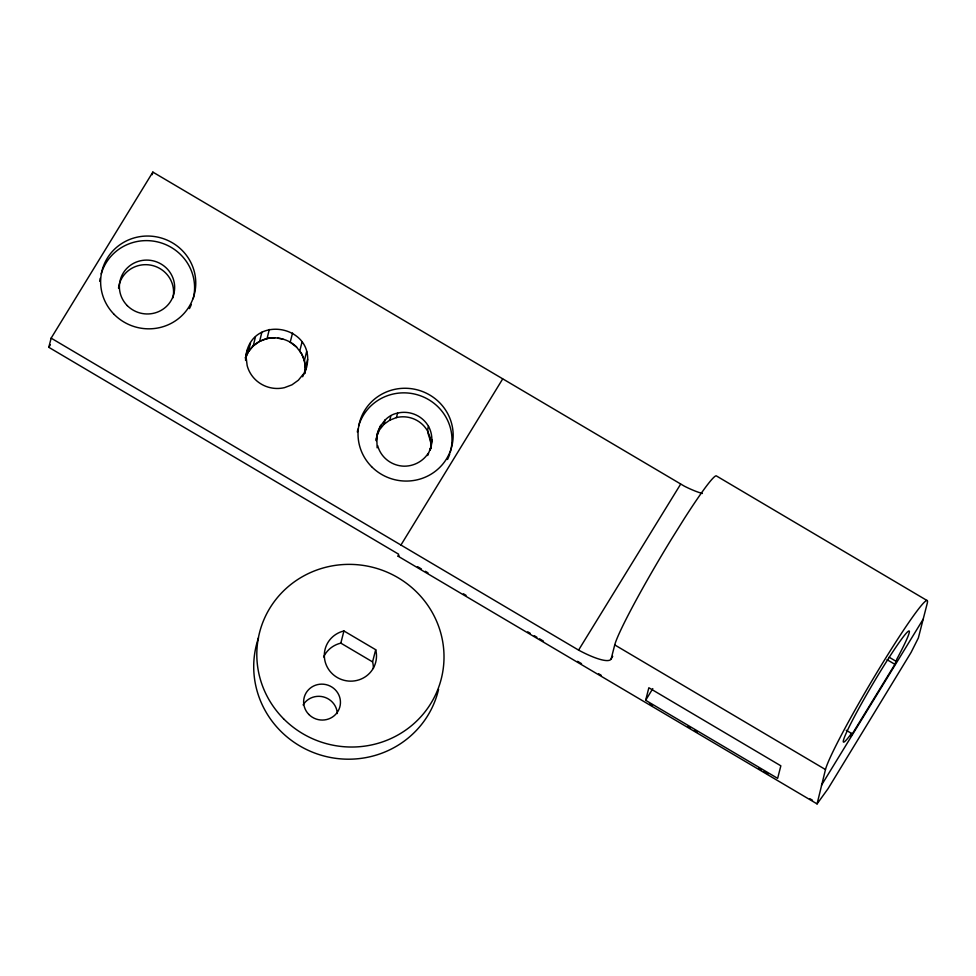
<?xml version="1.0" encoding="UTF-8"?>
<svg xmlns="http://www.w3.org/2000/svg" width="976" height="976" viewBox="0 0 976 976"><rect width="100%" height="100%" fill="white"/><g stroke="black" fill="none" stroke-linecap="round" stroke-linejoin="round"><path stroke-width="1.46" d="M245.574 360.412C247.001 310.758 321.25 325.02 305.5 370.904M304.61 373.527L307.599 359.29M376.248 439.005C378.383 427.39 384.971 415.63 397.586 413.08A27.67 26.889 13.7 0 1 428.513 426.366C432.392 433.332 432.697 441.555 430.501 449.106M376.175 440.298L377.834 431.648L380.664 425.219M376.285 440.835L377.834 431.648M430.062 450.046C434.076 441.664 425.121 434.259 428.513 426.366M430.184 449.948L432.051 439.92M377.139 447.825L376.809 438.602M376.663 436.223L379.615 429.696L384.08 424.218L385.117 419.753M384.08 424.218L389.851 420.083L390.888 415.605M397.586 413.08L396.415 417.643M427.671 455.536L431.026 446.862M817.071 803.907L825.476 769.552A99.906 6.722 -59.4 0 1 882.133 663.875A99.906 6.722 -59.4 0 1 927.2 603.497L918.355 637.962L911.059 652.468L828.063 788.669L817.071 803.907L398.11 556.21L398.598 554.185L48.8 347.31L51.142 338.147L152.854 172.093L684.408 486.194A42.419 9.504 31.5 0 0 702.391 493.478M245.44 357.899L247.343 350.103M250.503 342.954L248.27 352.055L245.647 358.009M248.16 352.116L253.223 345.968L255.444 336.879M253.223 345.968L259.628 341.368L261.861 332.267M259.628 341.368L267.07 338.55L269.291 329.461M292.556 332.999L290.214 342.161L296.509 347.078L301.425 353.324L304.414 360.608L305.366 368.379M302.023 342.076L299.681 351.238L301.316 353.385A30.744 29.878 13.7 0 1 304.719 373.637M304.414 360.608L306.635 351.519M302.67 376.748L306.452 367M323.593 656.958A26.132 25.413 14.3 0 1 340.831 643.135L343.93 630.96L375.687 649.711L372.576 661.887A26.132 25.413 14.3 0 1 373.393 668.487M152.195 174.716L152.854 172.093M51.142 338.147L578.585 650.101A42.419 9.504 31.5 0 0 611.171 658.849L614.734 644.916A99.906 6.722 -59.4 0 1 671.39 539.24L684.347 518.524A99.906 6.722 -59.4 0 1 716.225 475.824L926.968 600.46M645.648 700.292L648.857 687.751L780.849 765.818L777.64 778.36L645.648 700.292L652.798 688.617M851.462 733.379L850.645 736.587L894.907 664.327L896.932 658.934A64.55 4.343 -59.4 0 0 902.227 638.243A64.55 4.343 -59.4 0 0 855.745 714.115A64.55 4.343 -59.4 0 0 850.462 734.806L851.462 733.379L846.229 730.28M48.8 347.31L50.386 344.723M400.941 545.035L502.652 378.981M611.171 658.849L612.721 656.311M821.475 785.229L923.186 619.174M578.585 650.101L680.601 484.218M303.304 374.15L298.351 380.225L291.946 384.837L284.504 387.643A30.744 29.878 13.7 0 1 247.16 365.585L246.208 357.814M428.196 453.291C423.011 461.416 413.714 466.26 404.113 466.186A27.67 26.889 13.7 0 1 377.663 445.593M389.717 420.18L396.537 417.545A27.67 26.889 13.7 0 1 427.464 430.843L430.148 437.394L430.88 444.495M399.111 555.771L398.11 556.21M267.07 338.55C277.587 336.281 288.908 339.465 296.631 347.005M277.611 338.196L282.845 339.001M340.831 643.135L372.576 661.887M889.185 657.251L895.736 661.118M887.05 659.691L894.907 664.327M614.734 644.916L825.476 769.552M417.484 566.629L421.425 568.959M425.365 571.289L427.988 572.839M463.417 593.798L466.04 595.348M527.723 631.826L530.346 633.387M534.287 635.718L536.91 637.267M539.533 638.816L543.473 641.147M577.597 661.325L581.525 663.656M598.593 673.745L601.216 675.294M649.772 704.013L652.395 705.563M687.836 726.522L690.459 728.072M694.4 730.402L697.023 731.963M758.706 768.441L761.329 769.991M763.952 771.54L767.892 773.87M809.885 798.71L812.508 800.259M191.357 304.451A47.653 46.323 14.3 0 1 189.442 308.599M99.747 281.332A47.653 46.323 14.3 0 1 100.186 278.319M101.223 273.902A47.653 46.323 14.3 0 1 159.125 242.304A47.653 46.323 14.3 0 1 193.224 298.705M245.391 358.021A30.744 29.878 13.7 0 1 274.915 337.794M118.523 288.152A27.67 26.889 13.7 0 1 150.597 265.118A27.67 26.889 13.7 0 1 172.911 297.863M449.79 453.828A47.653 46.323 14.3 0 1 447.52 459.476M357.338 432.051A47.653 46.323 14.3 0 1 357.887 429.062M358.619 426.134A47.653 46.323 14.3 0 1 417.264 394.743A47.653 46.323 14.3 0 1 450.229 452.388M438.578 689.337A93.757 91.171 14.3 0 1 322.104 755.485A93.757 91.171 14.3 0 1 258.506 637.853M303.097 704.916A18.446 17.934 14.3 0 1 337.33 713.529M375.687 649.711A26.132 25.413 14.3 0 1 356.887 680.443A26.132 25.413 14.3 0 1 325.142 661.691A26.132 25.413 14.3 0 1 343.93 630.96M127.27 305.61A27.67 26.889 13.7 0 0 173.63 294.642A27.67 26.889 13.7 0 0 140.178 260.848A27.67 26.889 13.7 0 0 127.27 305.61M114.18 314.418A47.653 46.323 14.3 0 0 194.004 295.557A47.653 46.323 14.3 0 0 136.42 237.327A47.653 46.323 14.3 0 0 114.18 314.418M371.575 466.65A47.653 46.323 14.3 0 0 451.4 447.801A47.653 46.323 14.3 0 0 393.816 389.558A47.653 46.323 14.3 0 0 371.575 466.65M308.88 714.493A18.446 17.934 14.3 0 0 339.77 707.173A18.446 17.934 14.3 0 0 317.468 684.64A18.446 17.934 14.3 0 0 308.88 714.493M283.516 718.702A93.757 91.171 14.3 0 0 440.554 681.468A93.757 91.171 14.3 0 0 327.167 566.934A93.757 91.171 14.3 0 0 283.516 718.702"/></g></svg>
